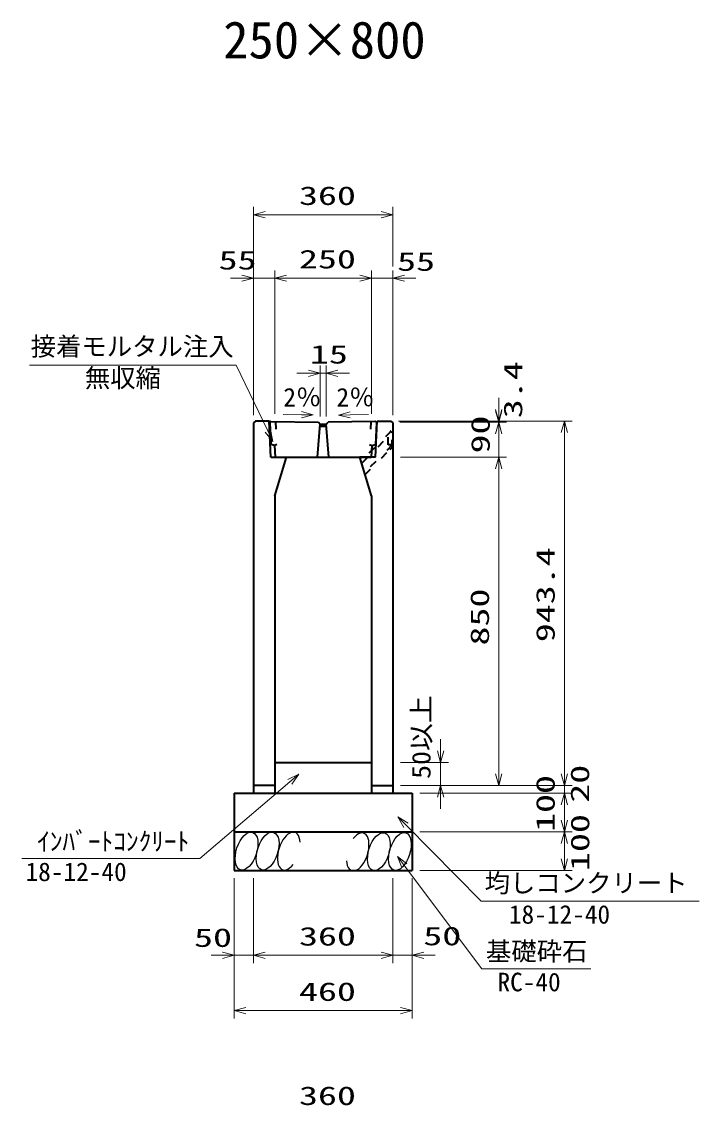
# Model space of a CAD drawing. Units: millimetres on the paper. Extents: x 15 to 1218, y 7 to 859.
# Drawn here: x 111.1 to 198.8, y 282.7 to 422.9 of the extents above; entities that cross this region are included whole.
import ezdxf
from ezdxf.enums import TextEntityAlignment as Align

# ---------------------------------------------------------------- set-up
doc = ezdxf.new("R2010")
doc.units = ezdxf.units.MM
doc.linetypes.add('USER1', pattern=[3, 1, -2])
for name, color, linetype, lineweight in [('D-STR-DIM（寸法）', 7, 'Continuous', 13), ('D-STR-HTXT(均しCON-旗)', 7, 'Continuous', 13), ('D-STR-HTXT(基礎砕石-旗)', 7, 'Continuous', 13), ('D-STR-HTXT（旗上げ）', 7, 'Continuous', 13), ('D-STR-STRF(グリ)', 7, 'Continuous', 25), ('D-STR（構造物）', 1, 'Continuous', 35)]:
    doc.layers.add(name, color=color, linetype=linetype, lineweight=lineweight)
doc.layers.add('D-STR-TXT(文字)', color=7, linetype='Continuous')
doc.styles.add('ＭＳ ゴシック', font='')
doc.styles.get('ＭＳ ゴシック').set_extended_font_data('MS Gothic')

# ---------------------------------------------------------------- blocks, each defined once
blk = doc.blocks.new('_Open30')
at = {"color": 7, "linetype": 'Continuous', "lineweight": 13}
for p, q in [((-1, 0.2679), (0, 0)), ((0, 0), (-1, -0.2679)), ((0, 0), (-1, 0))]:
    blk.add_line(p, q, dxfattribs=at)

msp = doc.modelspace()

# ---------------------------------------------------------------- linework, layer by layer
at = {"layer": 'D-STR-DIM（寸法）'}
for p, q in [((141.125, 390.736), (141.125, 398.944)), ((159.125, 391.254), (159.125, 398.944)), ((142.625, 397.944), (157.625, 397.944)), ((141.125, 372.003), (141.125, 390.736)), ((143.875, 372.198), (143.875, 390.736)), ((143.875, 372.198), (143.875, 390.736)), ((156.375, 372.198), (156.375, 390.736)), ((156.375, 372.198), (156.375, 390.736)), ((159.125, 372.003), (159.125, 390.736)), ((139.625, 389.736), (138.125, 389.736)), ((141.125, 389.736), (143.875, 389.736)), ((145.375, 389.736), (146.875, 389.736)), ((145.375, 389.736), (154.875, 389.736)), ((154.875, 389.736), (153.375, 389.736)), ((156.375, 389.736), (159.125, 389.736)), ((160.625, 389.736), (162.125, 389.736)), ((148.231, 377.423), (146.731, 377.423)), ((149.731, 371.83), (149.731, 378.423)), ((149.731, 377.423), (150.523, 377.423)), ((150.523, 371.814), (150.523, 378.423)), ((152.023, 377.423), (153.523, 377.423)), ((172.83, 372.748), (172.83, 374.248)), ((172.83, 372.585), (172.83, 374.085)), ((144.966, 372.106), (147.328, 372.059)), ((155.987, 372.089), (153.625, 372.042)), ((159.875, 371.248), (173.83, 371.248)), ((160.042, 371.085), (173.83, 371.085)), ((160.042, 371.085), (173.83, 371.085)), ((160.875, 371.248), (182.328, 371.248)), ((172.83, 371.085), (172.83, 371.248)), ((172.83, 366.58), (172.83, 371.085)), ((172.83, 369.585), (172.83, 368.085)), ((181.328, 325.58), (181.328, 369.748)), ((160.125, 366.58), (173.83, 366.58)), ((160.125, 366.58), (173.83, 366.58)), ((172.83, 325.58), (172.83, 365.08)), ((172.83, 365.08), (172.83, 363.58)), ((165.314, 328.58), (165.314, 330.08)), ((160.125, 327.08), (166.314, 327.08)), ((165.314, 324.08), (165.314, 327.08)), ((181.328, 325.58), (181.328, 327.08)), ((160.125, 324.08), (182.328, 324.08)), ((160.125, 324.08), (173.83, 324.08)), ((160.125, 324.08), (182.328, 324.08)), ((160.125, 324.08), (166.314, 324.08)), ((181.328, 323.08), (181.328, 324.08)), ((162.625, 323.08), (182.328, 323.08)), ((162.625, 323.08), (182.328, 323.08)), ((165.314, 322.58), (165.314, 321.08)), ((181.328, 319.58), (181.328, 321.58)), ((181.328, 321.58), (181.328, 320.08)), ((162.625, 318.08), (182.328, 318.08)), ((162.625, 318.08), (182.328, 318.08)), ((181.328, 314.58), (181.328, 316.58)), ((162.625, 313.08), (182.328, 313.08)), ((138.625, 312.08), (138.625, 301.113)), ((141.125, 312.08), (141.125, 301.113)), ((159.125, 312.08), (159.125, 301.113)), ((161.625, 312.08), (161.625, 301.113)), ((138.625, 311.08), (138.625, 293.956)), ((141.125, 311.08), (141.125, 301.113)), ((159.125, 311.08), (159.125, 301.113)), ((161.625, 311.08), (161.625, 293.956)), ((137.125, 302.113), (135.625, 302.113)), ((138.625, 302.113), (141.125, 302.113)), ((142.625, 302.113), (144.125, 302.113)), ((142.625, 302.113), (157.625, 302.113)), ((157.625, 302.113), (156.125, 302.113)), ((159.125, 302.113), (161.625, 302.113)), ((163.125, 302.113), (164.625, 302.113)), ((140.125, 294.956), (160.125, 294.956))]:
    msp.add_line(p, q, dxfattribs=at)
at = {"layer": 'D-STR-HTXT(均しCON-旗)'}
for points in [[(111.133, 314.65), (134.167, 314.65), (145.824, 324.561)], [(198.773, 309.133), (170.566, 309.133), (160.843, 318.95)]]:
    msp.add_lwpolyline(points, dxfattribs=at)
at = {"layer": 'D-STR-HTXT(基礎砕石-旗)'}
msp.add_lwpolyline([(184.747, 300.383), (170.643, 300.383), (160.639, 313.709)], dxfattribs=at)
at = {"layer": 'D-STR-HTXT（旗上げ）'}
msp.add_lwpolyline([(112.152, 378.469), (138.873, 378.469), (142.967, 369.96)], dxfattribs=at)
at = {"layer": 'D-STR-STRF(グリ)'}
for centre, major_axis in [((140.22, 315.604), (0.79, 2.421)), ((142.941, 315.604), (0.79, 2.421)), ((157.33, 315.523), (-0.771, -2.427)), ((160.051, 315.544), (-0.771, -2.427))]:
    msp.add_ellipse(centre, major_axis=major_axis, ratio=0.5139, dxfattribs=at)
for centre, major_axis in [((145.682, 315.604), (0.79, 2.421)), ((154.589, 315.501), (-0.771, -2.427))]:
    msp.add_ellipse(centre, major_axis=major_axis, ratio=0.5139, start_param=5.3575563, end_param=10.3750652, dxfattribs=at)
at = {"layer": 'D-STR（構造物）'}
for p, q in [((141.375, 371.248), (141.125, 371.003)), ((141.125, 371.003), (141.125, 323.08)), ((143.209, 371.05), (143.363, 368.203)), ((143.362, 371.208), (149.5, 371.085)), ((149.375, 366.58), (149.73, 370.831)), ((149.5, 371.085), (149.732, 370.831)), ((149.731, 370.831), (150.52, 370.831)), ((150.52, 370.831), (150.453, 370.581)), ((150.519, 370.831), (150.75, 371.085)), ((150.875, 366.58), (150.521, 370.831)), ((156.889, 371.208), (150.75, 371.085)), ((156.875, 366.58), (157.125, 371.213)), ((157.042, 371.05), (156.888, 368.203)), ((157.125, 371.213), (158.875, 371.248)), ((158.875, 371.248), (159.125, 371.003)), ((159.125, 371.003), (159.125, 323.08)), ((143.82, 368.08), (143.363, 368.203)), ((143.82, 368.08), (143.901, 366.58)), ((156.431, 368.08), (156.35, 366.58)), ((156.431, 368.08), (156.888, 368.203)), ((143.375, 366.58), (145.375, 366.58)), ((143.875, 361.58), (145.375, 366.58)), ((143.901, 366.58), (156.35, 366.58)), ((156.375, 361.58), (154.875, 366.58)), ((156.875, 366.58), (154.875, 366.58)), ((143.875, 361.58), (143.875, 323.08)), ((156.375, 361.58), (156.375, 323.08)), ((143.875, 327.08), (156.375, 327.08)), ((143.875, 324.08), (141.125, 324.08)), ((141.125, 324.08), (141.125, 323.08)), ((143.875, 324.08), (143.875, 323.08)), ((156.375, 324.08), (159.125, 324.08)), ((156.375, 324.08), (156.375, 323.08)), ((159.125, 324.08), (159.125, 323.08)), ((138.625, 323.08), (161.625, 323.08)), ((138.625, 323.08), (138.625, 313.08)), ((161.625, 323.08), (161.625, 313.08)), ((138.625, 318.08), (161.625, 318.08)), ((138.625, 313.08), (161.625, 313.08))]:
    msp.add_line(p, q, dxfattribs=at)
at = {"layer": 'D-STR（構造物）', "linetype": 'USER1'}
for p, q in [((143.959, 371.196), (144.112, 368.201)), ((156.291, 371.196), (156.139, 368.203)), ((158.875, 369.908), (155.03, 366.063)), ((155.111, 365.794), (159.05, 369.734)), ((158.55, 368.148), (158.55, 369.234)), ((159.05, 369.734), (158.803, 369.981)), ((159.05, 367.804), (159.05, 369.734)), ((144.112, 368.201), (143.82, 368.08)), ((159.05, 368.148), (155.477, 364.575)), ((155.55, 364.329), (159.05, 367.829)), ((156.135, 368.203), (156.431, 368.08)), ((159.05, 368.148), (158.55, 368.148)), ((158.803, 367.556), (159.05, 367.804))]:
    msp.add_line(p, q, dxfattribs=at)
at = {"layer": 'D-STR（構造物）'}
for points in [[(143.375, 366.58), (143.125, 371.213), (141.375, 371.248)], [(149.731, 370.831), (149.798, 370.581), (150.453, 370.581)]]:
    msp.add_lwpolyline(points, dxfattribs=at)
for centre, start, end in [((143.359, 371.058), 88.85156, 183.08978), ((156.892, 371.058), 356.91022, 91.14844)]:
    msp.add_arc(centre, 0.15, start, end, dxfattribs=at)

# ---------------------------------------------------------------- block references
at = {"layer": 'D-STR-DIM（寸法）', "xscale": 1.5, "yscale": 1.5}
for p, rotation in [((141.125, 397.944), 180), ((143.875, 389.736), 180), ((143.875, 389.736), 180), ((159.125, 389.736), 180), ((150.523, 377.423), 180), ((148.828, 372.029), 358.85424), ((152.125, 372.012), 181.14576), ((172.83, 371.248), 270), ((172.83, 371.085), 270), ((172.83, 371.085), 90), ((181.328, 371.248), 90), ((172.83, 366.58), 90), ((172.83, 366.58), 90), ((165.314, 327.08), 270), ((172.83, 324.08), 270), ((181.328, 324.08), 270), ((181.328, 324.08), 270), ((165.314, 324.08), 90), ((181.328, 323.08), 90), ((181.328, 323.08), 90), ((181.328, 318.08), 270), ((181.328, 318.08), 90), ((181.328, 313.08), 270), ((141.125, 302.113), 180), ((141.125, 302.113), 180), ((161.625, 302.113), 180), ((138.625, 294.956), 180)]:
    msp.add_blockref('_Open30', p, dxfattribs=dict(at, rotation=rotation))
for p in [(159.125, 397.944), (141.125, 389.736), (156.375, 389.736), (156.375, 389.736), (149.731, 377.423), (138.625, 302.113), (159.125, 302.113), (159.125, 302.113), (161.625, 294.956)]:
    msp.add_blockref('_Open30', p, dxfattribs=at)
at = {"layer": 'D-STR-HTXT(均しCON-旗)', "xscale": 1.5, "yscale": 1.5}
for p, rotation in [((146.967, 325.532), 40.37163), ((159.787, 320.015), 134.72505)]:
    msp.add_blockref('_Open30', p, dxfattribs=dict(at, rotation=rotation))
at = {"layer": 'D-STR-HTXT(基礎砕石-旗)', "xscale": 1.5, "yscale": 1.5, "rotation": 126.89552}
msp.add_blockref('_Open30', (159.739, 314.909), dxfattribs=at)
at = {"layer": 'D-STR-HTXT（旗上げ）', "xscale": 1.5, "yscale": 1.5, "rotation": 295.69073}
msp.add_blockref('_Open30', (143.617, 368.608), dxfattribs=at)

# ---------------------------------------------------------------- texts
at = {"layer": 'D-STR-DIM（寸法）', "style": 'ＭＳ ゴシック', "width": 1.5}
for s, p in [('360', (147, 398.482)), ('55', (136.606, 390.129)), ('250', (147, 390.273)), ('55', (159.69, 389.959)), ('15', (148.414, 377.961)), ('360', (147, 302.651)), ('50', (163.077, 302.688)), ('50', (133.428, 302.48)), ('460', (147, 295.493)), ('360', (147, 282.02))]:
    msp.add_text(s, height=2.405, dxfattribs=at).set_placement(p, align=Align.BOTTOM_LEFT)
at = {"layer": 'D-STR-DIM（寸法）', "style": 'ＭＳ ゴシック'}
for s, width, p in [('3.4', 1.5, (176.594, 371.61)), ('90', 1.5, (172.386, 367.055)), ('943.4', 1.5, (180.791, 342.63)), ('850', 1.5, (172.293, 342.205)), ('50以上', 1.1, (164.733, 324.944)), ('20', 1.5, (185.242, 321.862)), ('100', 1.5, (180.791, 318.08)), ('100', 1.5, (185.263, 313.025))]:
    msp.add_text(s, height=2.405, rotation=90, dxfattribs=dict(at, width=width)).set_placement(p, align=Align.BOTTOM_LEFT)
for rotation, p in [(0.01, (144.974, 372.404)), (359.99, (151.842, 372.401))]:
    msp.add_text('2％', height=2.405, rotation=rotation, dxfattribs=at).set_placement(p, align=Align.BOTTOM_LEFT)
at = {"layer": 'D-STR-HTXT(均しCON-旗)', "style": 'ＭＳ ゴシック'}
for s, p in [('ｲﾝﾊﾞｰﾄｺﾝｸﾘｰﾄ', (113.135, 314.933)), ('18-12-40', (111.63, 310.999)), ('均しコンクリート', (171.012, 309.543)), ('18-12-40', (174.147, 305.482))]:
    msp.add_text(s, height=2.405, dxfattribs=at).set_placement(p, align=Align.BOTTOM_LEFT)
at = {"layer": 'D-STR-HTXT(基礎砕石-旗)', "style": 'ＭＳ ゴシック'}
for s, p in [('基礎砕石', (171.179, 300.718)), ('RC-40', (172.667, 296.733))]:
    msp.add_text(s, height=2.405, dxfattribs=at).set_placement(p, align=Align.BOTTOM_LEFT)
at = {"layer": 'D-STR-HTXT（旗上げ）', "style": 'ＭＳ ゴシック'}
for s, p in [('接着モルタル注入', (112.297, 378.973)), ('無収縮', (119.301, 374.896))]:
    msp.add_text(s, height=2.405, dxfattribs=at).set_placement(p, align=Align.BOTTOM_LEFT)
at = {"layer": 'D-STR-TXT(文字)', "style": 'ＭＳ ゴシック'}
msp.add_text('250×800', height=4.811, dxfattribs=at).set_placement((137.195, 416.721), align=Align.BOTTOM_LEFT)

doc.saveas('drawing.dxf')
